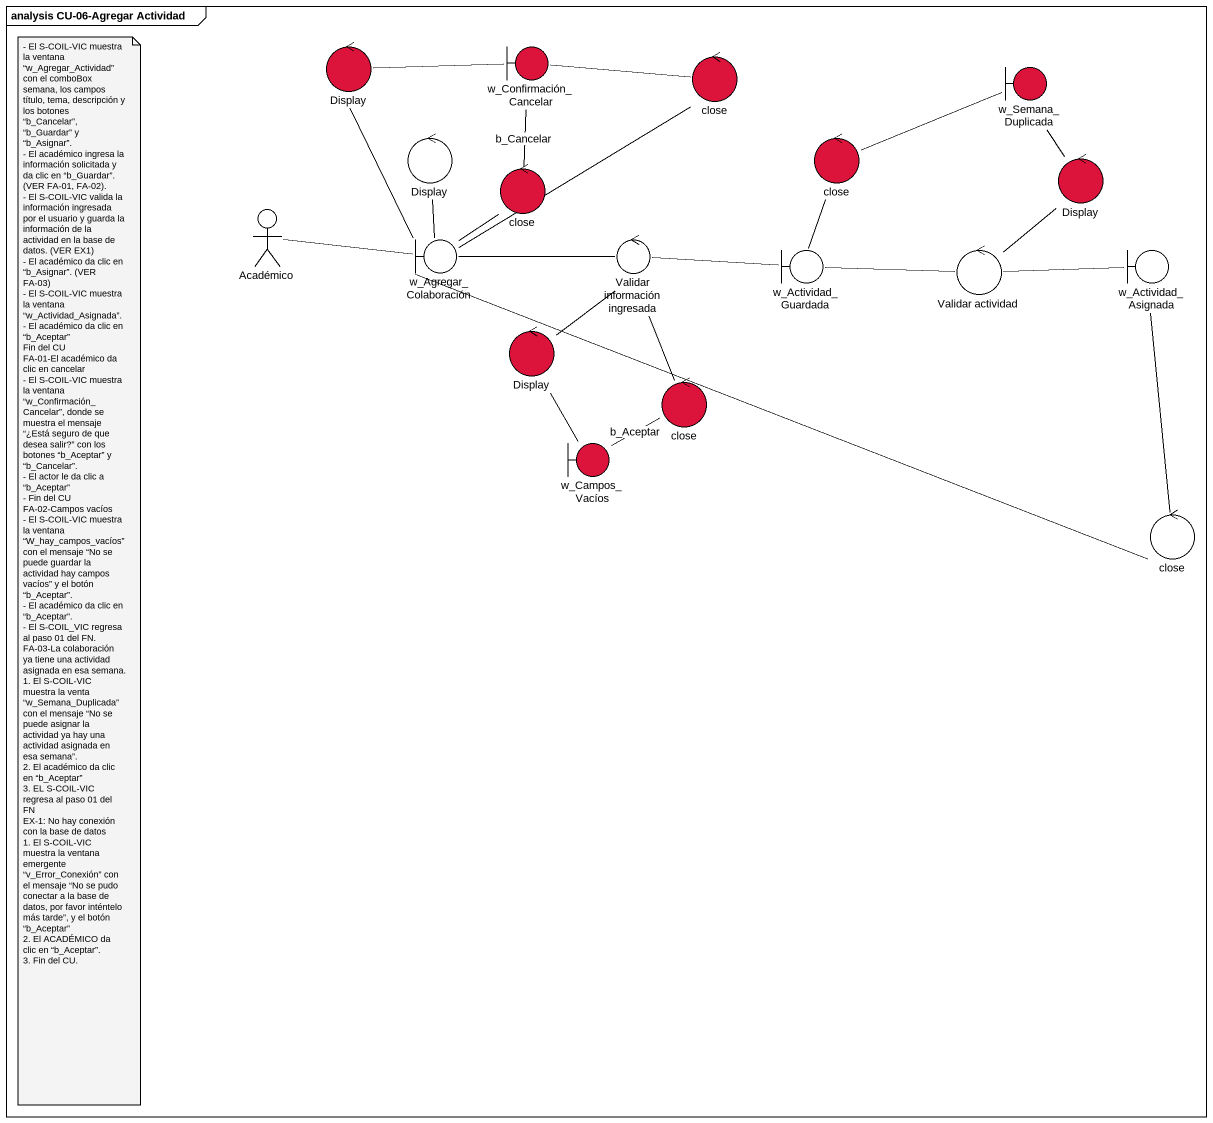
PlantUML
@startuml
mainframe analysis CU-06-Agregar Actividad
control Display #DC143C
boundary w_Confirmación_Cancelar #DC143C
control close #DC143C
boundary w_Semana_Duplicada #DC143C
control "Display" as Display_2
control "close" as close_2 #DC143C
control "Display" as Display_3 #DC143C
actor Académico
control "close" as close_3 #DC143C
boundary w_Agregar_Colaboración
control "Validar información ingresada" as Validar_información
boundary w_Actividad_Guardada
control "Validar actividad" as Validar_actividad
boundary w_Actividad_Asignada
control "Display" as Display_4 #DC143C
control "close" as close_4 #DC143C
boundary w_Campos_Vacíos #DC143C
control "close" as close_5
Display -right- w_Confirmación_Cancelar
w_Confirmación_Cancelar -right- close
w_Confirmación_Cancelar -- close_3 : b_Cancelar
close -- w_Agregar_Colaboración
w_Semana_Duplicada -left- close_2
Display_2 -- w_Agregar_Colaboración
close_2 -- w_Actividad_Guardada
Display_3 -up- w_Semana_Duplicada
Académico -right- w_Agregar_Colaboración
close_3 -- w_Agregar_Colaboración
w_Agregar_Colaboración -up- Display
w_Agregar_Colaboración -right- Validar_información
w_Agregar_Colaboración -right- close_5
Validar_información -right- w_Actividad_Guardada
Validar_información -- Display_4
w_Actividad_Guardada -right- Validar_actividad
Validar_actividad -up- Display_3
Validar_actividad -right- w_Actividad_Asignada
Display_4 -- w_Campos_Vacíos
close_4 -up- Validar_información
w_Campos_Vacíos -up- close_4 : b_Aceptar
close_5 -up- w_Actividad_Asignada
note as N1
  - El S-COIL-VIC muestra la ventana “w_Agregar_Actividad” con el comboBox semana, los campos título, tema, descripción y los botones “b_Cancelar”, “b_Guardar” y “b_Asignar”.
  - El académico ingresa la información solicitada y da clic en “b_Guardar”. (VER FA-01, FA-02).
  - El S-COIL-VIC valida la información ingresada por el usuario y guarda la información de la actividad en la base de datos. (VER EX1)
  - El académico da clic en “b_Asignar”. (VER FA-03)
  - El S-COIL-VIC muestra la ventana “w_Actividad_Asignada”.
  - El académico da clic en “b_Aceptar”
  Fin del CU
  FA-01-El académico da clic en cancelar
  - El S-COIL-VIC muestra la ventana “w_Confirmación_Cancelar”, donde se muestra el mensaje “¿Está seguro de que desea salir?” con los botones “b_Aceptar” y “b_Cancelar”.
  - El actor le da clic a “b_Aceptar”
  - Fin del CU
  FA-02-Campos vacíos
  - El S-COIL-VIC muestra la ventana “W_hay_campos_vacíos” con el mensaje “No se puede guardar la actividad hay campos vacíos” y el botón “b_Aceptar”.
  - El académico da clic en “b_Aceptar”.
  - El S-COIL_VIC regresa al paso 01 del FN.
  FA-03-La colaboración ya tiene una actividad asignada en esa semana.
  1. El S-COIL-VIC muestra la venta “w_Semana_Duplicada” con el mensaje “No se puede asignar la actividad ya hay una actividad asignada en esa semana”.
  2. El académico da clic en “b_Aceptar”
  3. EL S-COIL-VIC regresa al paso 01 del FN
  EX-1: No hay conexión con la base de datos
  1. El S-COIL-VIC muestra la ventana emergente “v_Error_Conexión” con el mensaje “No se pudo conectar a la base de datos, por favor inténtelo más tarde”, y el botón “b_Aceptar”
  2. El ACADÉMICO da clic en “b_Aceptar”.
  3. Fin del CU.
end note
@enduml
